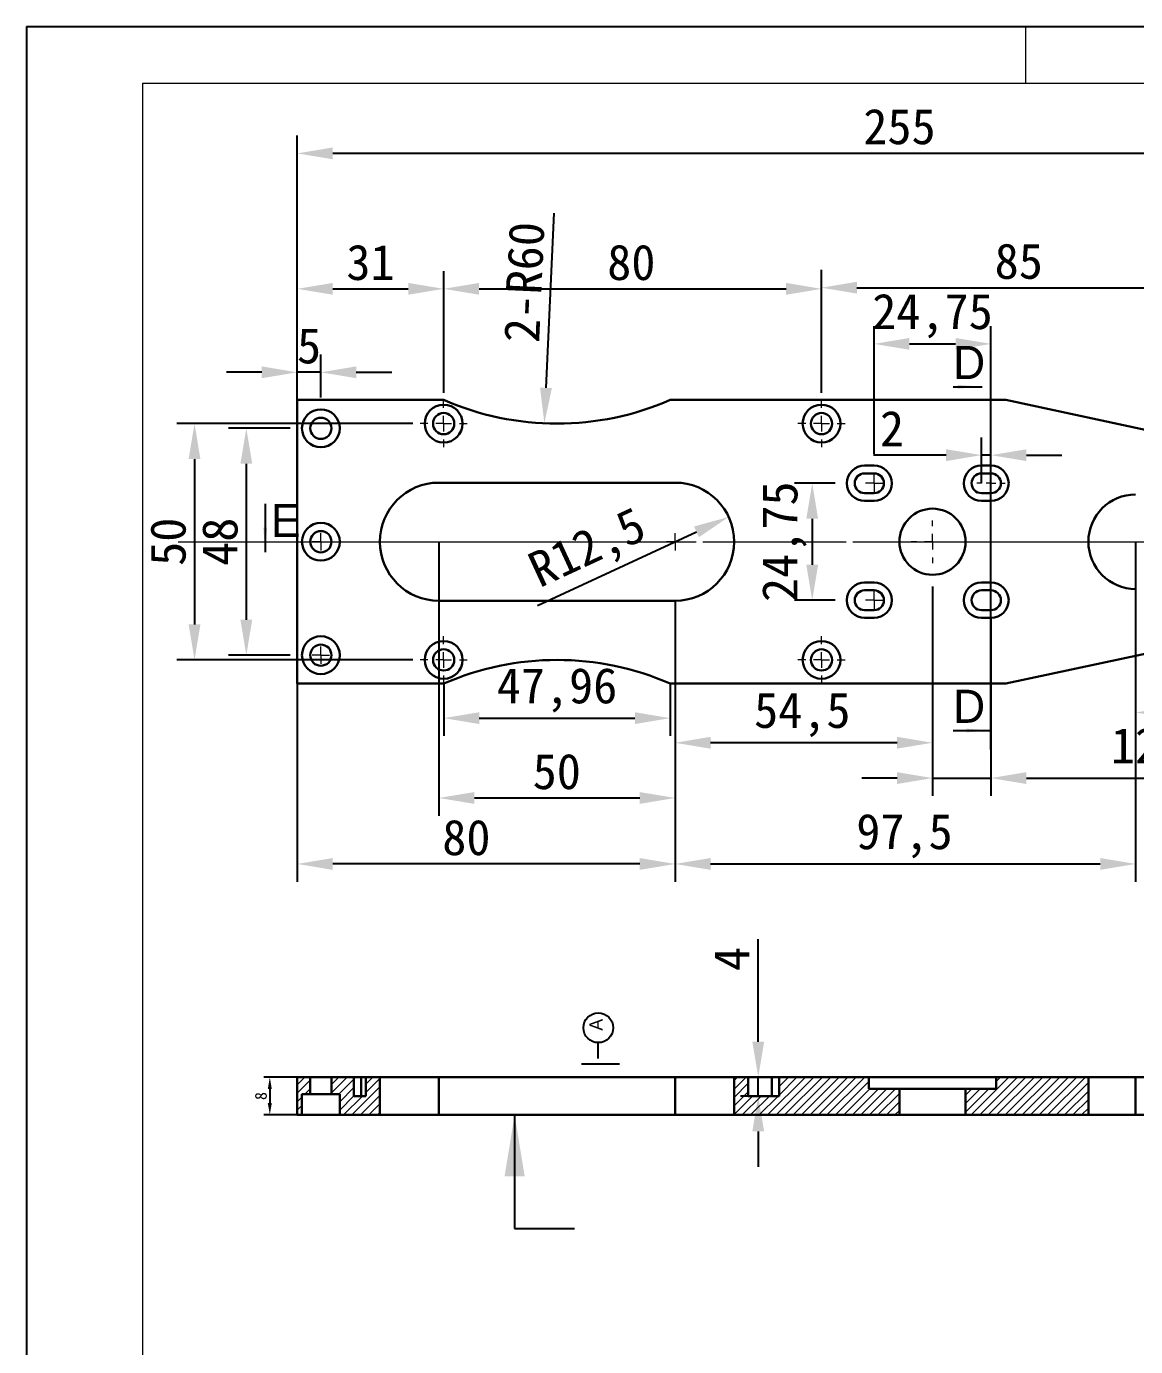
# Model space of a CAD drawing. Header units: millimetres. Extents: x 13 to 7248, y -1201 to 1478.
# Drawn here: x 5234.4 to 5469.2, y -887.8 to -608.5 of the extents above; entities that cross this region are included whole.
import ezdxf

# ---------------------------------------------------------------- set-up
doc = ezdxf.new("R2010")
doc.units = ezdxf.units.MM
doc.header["$LTSCALE"] = 5
doc.header["$PDSIZE"] = -1
doc.linetypes.add('CENTER2', pattern=[28.575, 19.05, -3.175, 3.175, -3.175])
doc.linetypes.add('SLD-实线', pattern=[0])
doc.layers.get('0').update_dxf_attribs({"lineweight": 30})
for name, color, linetype, lineweight in [('中心线层', 1, 'CENTER2', 13), ('剖面层', 2, 'Continuous', 15), ('粗实线', 7, 'SLD-实线', 15)]:
    doc.layers.add(name, color=color, linetype=linetype, lineweight=lineweight)
for name, color, linetype in [('图框', 7, 'SLD-实线'), ('文字层', 7, 'SLD-实线'), ('标注层', 96, 'SLD-实线'), ('标注线', 4, 'SLD-实线')]:
    doc.layers.add(name, color=color, linetype=linetype)
doc.styles.add('SLDTEXTSTYLE3', font='', dxfattribs={"bigfont": 'bigfont'})
doc.styles.get("Standard").update_dxf_attribs({"font": ''})
doc.styles.get('SLDTEXTSTYLE3').set_extended_font_data('汉仪长仿宋体')
doc.styles.get('Standard').set_extended_font_data('SimSun')
doc.dimstyles.new('ISO-25', dxfattribs={"dimtxt": 2.5, "dimasz": 2.5, "dimexe": 1.25, "dimexo": 0, "dimtad": 1, "dimtoh": 1, "dimtxsty": 'Standard', "dimcen": 2.5, "dimclrt": 256, "dimadec": 0, "dimazin": 0, "dimtfac": 1, "dimtmove": 0, "dimatfit": 3, "dimfxl": 0, "dimarcsym": 0})
doc.dimstyles.new('SLDDIMSTYLE14', dxfattribs={"dimtxt": 17.5, "dimasz": 13, "dimexe": 0, "dimexo": 0.0625, "dimgap": 4.375, "dimtad": 0, "dimtih": 1, "dimtoh": 1, "dimdec": 1, "dimlfac": 2, "dimrnd": 1e-09, "dimzin": 12, "dimdsep": 46, "dimtxsty": 'SLDTEXTSTYLE3', "dimsah": 1, "dimcen": 0, "dimadec": 0, "dimazin": 3, "dimtfac": 1, "dimtofl": 0, "dimtmove": 0, "dimatfit": 3, "dimfxl": 0, "dimfrac": 2, "dimtolj": 1, "dimtzin": 12, "dimarcsym": 0})
doc.dimstyles.new('副本3-1', dxfattribs={"dimscale": 3, "dimtxt": 2.5, "dimasz": 2.5, "dimexe": 1.25, "dimexo": 0, "dimtad": 1, "dimtxsty": 'Standard', "dimcen": 2.5, "dimclrt": 256, "dimadec": 0, "dimazin": 0, "dimtfac": 1, "dimtmove": 0, "dimatfit": 3, "dimfxl": 0, "dimarcsym": 0})
pattern_1 = [(45, (5229.3534, -1200.1054), (-0.8980256, 0.8980256), [])]

# ---------------------------------------------------------------- blocks, each defined once
blk = doc.blocks.new('*D556')
at = {"layer": 'Defpoints', "color": 0}
for p in [(5290.2, -693.54), (5280.92, -741.54), (5290.2, -741.54)]:
    blk.add_point(p, dxfattribs=at)
at = {"layer": '标注层', "color": 0, "lineweight": -2}
for p, q in [((5290.2, -693.54), (5277.17, -693.54)), ((5280.92, -701.04), (5280.92, -734.04)), ((5290.2, -741.54), (5277.17, -741.54))]:
    blk.add_line(p, q, dxfattribs=at)
at = {"layer": '标注层', "color": 0}
for points in [[(5279.67, -701.04), (5282.17, -701.04), (5280.92, -693.54)], [(5279.67, -734.04), (5282.17, -734.04), (5280.92, -741.54)]]:
    blk.add_solid(points, dxfattribs=at)
at = {"layer": '标注层', "insert": (5271.54, -717.54), "char_height": 7.5, "attachment_point": 2, "rotation": 90}
blk.add_mtext('48', dxfattribs=at)
blk = doc.blocks.new('*D557')
at = {"layer": 'Defpoints', "color": 0}
for p in [(5316.2, -692.54), (5269.95, -742.54), (5316.2, -742.54)]:
    blk.add_point(p, dxfattribs=at)
at = {"layer": '标注层', "color": 0, "lineweight": -2}
for p, q in [((5316.2, -692.54), (5266.2, -692.54)), ((5269.95, -700.04), (5269.95, -735.04)), ((5316.2, -742.54), (5266.2, -742.54))]:
    blk.add_line(p, q, dxfattribs=at)
at = {"layer": '标注层', "color": 0}
for points in [[(5268.7, -700.04), (5271.2, -700.04), (5269.95, -692.54)], [(5268.7, -735.04), (5271.2, -735.04), (5269.95, -742.54)]]:
    blk.add_solid(points, dxfattribs=at)
at = {"layer": '标注层', "insert": (5260.57, -717.54), "char_height": 7.5, "attachment_point": 2, "rotation": 90}
blk.add_mtext('50', dxfattribs=at)
blk = doc.blocks.new('*D558')
at = {"layer": 'Defpoints', "color": 0}
for p in [(5405.57, -705.17), (5400.73, -729.91), (5405.57, -729.91)]:
    blk.add_point(p, dxfattribs=at)
at = {"layer": '标注层', "color": 0, "lineweight": -2}
for p, q in [((5405.57, -705.17), (5396.98, -705.17)), ((5400.73, -712.67), (5400.73, -722.41)), ((5405.57, -729.91), (5396.98, -729.91))]:
    blk.add_line(p, q, dxfattribs=at)
at = {"layer": '标注层', "color": 0}
for points in [[(5399.48, -712.67), (5401.98, -712.67), (5400.73, -705.17)], [(5399.48, -722.41), (5401.98, -722.41), (5400.73, -729.91)]]:
    blk.add_solid(points, dxfattribs=at)
at = {"layer": '标注层', "insert": (5390.1, -717.54), "char_height": 7.5, "attachment_point": 2, "rotation": 90}
blk.add_mtext('24,75', dxfattribs=at)
blk = doc.blocks.new('*D560')
at = {"layer": 'Defpoints', "color": 0}
for p in [(5322.7, -664.03), (5322.7, -686.04), (5291.7, -687.54)]:
    blk.add_point(p, dxfattribs=at)
at = {"layer": '标注层', "color": 0, "lineweight": -2}
for p, q in [((5291.7, -687.54), (5291.7, -660.28)), ((5322.7, -686.04), (5322.7, -660.28)), ((5299.2, -664.03), (5315.2, -664.03))]:
    blk.add_line(p, q, dxfattribs=at)
at = {"layer": '标注层', "color": 0}
for points in [[(5299.2, -662.78), (5299.2, -665.28), (5291.7, -664.03)], [(5315.2, -662.78), (5315.2, -665.28), (5322.7, -664.03)]]:
    blk.add_solid(points, dxfattribs=at)
at = {"layer": '标注层', "insert": (5307.2, -654.66), "char_height": 7.5, "attachment_point": 2}
blk.add_mtext('31', dxfattribs=at)
blk = doc.blocks.new('*D561')
at = {"layer": 'Defpoints', "color": 0}
for p in [(5291.7, -681.69), (5296.7, -687.04), (5291.7, -687.54)]:
    blk.add_point(p, dxfattribs=at)
at = {"layer": '标注层', "color": 0, "lineweight": -2}
for p, q in [((5291.7, -687.54), (5291.7, -677.94)), ((5296.7, -687.04), (5296.7, -677.94)), ((5284.2, -681.69), (5276.7, -681.69)), ((5296.7, -681.69), (5291.7, -681.69)), ((5304.2, -681.69), (5311.7, -681.69))]:
    blk.add_line(p, q, dxfattribs=at)
at = {"layer": '标注层', "color": 0}
for points in [[(5284.2, -680.44), (5284.2, -682.94), (5291.7, -681.69)], [(5304.2, -680.44), (5304.2, -682.94), (5296.7, -681.69)]]:
    blk.add_solid(points, dxfattribs=at)
at = {"layer": '标注层', "insert": (5294.2, -672.31), "char_height": 7.5, "attachment_point": 2}
blk.add_mtext('5', dxfattribs=at)
blk = doc.blocks.new('*D562')
at = {"layer": 'Defpoints', "color": 0}
for p in [(5402.7, -664.03), (5322.7, -686.04), (5402.7, -686.04)]:
    blk.add_point(p, dxfattribs=at)
at = {"layer": '标注层', "color": 0, "lineweight": -2}
for p, q in [((5322.7, -686.04), (5322.7, -660.28)), ((5402.7, -686.04), (5402.7, -660.28)), ((5330.2, -664.03), (5395.2, -664.03))]:
    blk.add_line(p, q, dxfattribs=at)
at = {"layer": '标注层', "color": 0}
for points in [[(5330.2, -662.78), (5330.2, -665.28), (5322.7, -664.03)], [(5395.2, -662.78), (5395.2, -665.28), (5402.7, -664.03)]]:
    blk.add_solid(points, dxfattribs=at)
at = {"layer": '标注层', "insert": (5362.43, -654.66), "char_height": 7.5, "attachment_point": 2}
blk.add_mtext('80', dxfattribs=at)
blk = doc.blocks.new('*D563')
at = {"layer": 'Defpoints', "color": 0}
for p in [(5487.7, -663.79), (5402.7, -686.04), (5487.7, -693.54)]:
    blk.add_point(p, dxfattribs=at)
at = {"layer": '标注层', "color": 0, "lineweight": -2}
for p, q in [((5402.7, -686.04), (5402.7, -660.04)), ((5487.7, -693.54), (5487.7, -660.04)), ((5410.2, -663.79), (5480.2, -663.79))]:
    blk.add_line(p, q, dxfattribs=at)
at = {"layer": '标注层', "color": 0}
for points in [[(5410.2, -662.54), (5410.2, -665.04), (5402.7, -663.79)], [(5480.2, -662.54), (5480.2, -665.04), (5487.7, -663.79)]]:
    blk.add_solid(points, dxfattribs=at)
at = {"layer": '标注层', "insert": (5444.46, -654.41), "char_height": 7.5, "attachment_point": 2}
blk.add_mtext('85', dxfattribs=at)
blk = doc.blocks.new('*D564')
at = {"layer": 'Defpoints', "color": 0}
for p in [(5383.04, -712.29), (5371.7, -717.54)]:
    blk.add_point(p, dxfattribs=at)
at = {"layer": '标注层', "color": 0, "lineweight": -2}
blk.add_line((5342.6, -731), (5376.24, -715.44), dxfattribs=at)
at = {"layer": '标注层', "color": 0}
blk.add_solid([(5375.71, -714.31), (5376.76, -716.57), (5383.04, -712.29)], dxfattribs=at)
at = {"layer": '标注层', "insert": (5339.84, -720.56), "char_height": 7.5, "attachment_point": 1, "rotation": 24.8275}
blk.add_mtext('R12,5', dxfattribs=at)
blk = doc.blocks.new('*D565')
at = {"layer": 'Defpoints', "color": 0}
for p in [(5371.7, -732.54), (5291.7, -747.54), (5291.7, -785.71)]:
    blk.add_point(p, dxfattribs=at)
at = {"layer": '标注层', "color": 0, "lineweight": -2}
for p, q in [((5371.7, -732.54), (5371.7, -789.46)), ((5291.7, -747.54), (5291.7, -789.46)), ((5364.2, -785.71), (5299.2, -785.71))]:
    blk.add_line(p, q, dxfattribs=at)
at = {"layer": '标注层', "color": 0}
for points in [[(5299.2, -784.46), (5299.2, -786.96), (5291.7, -785.71)], [(5364.2, -784.46), (5364.2, -786.96), (5371.7, -785.71)]]:
    blk.add_solid(points, dxfattribs=at)
at = {"layer": '标注层', "insert": (5327.51, -776.34), "char_height": 7.5, "attachment_point": 2}
blk.add_mtext('80', dxfattribs=at)
blk = doc.blocks.new('*D566')
at = {"layer": 'Defpoints', "color": 0}
for p in [(5346.7, -632.54), (5344.02, -692.48)]:
    blk.add_point(p, dxfattribs=at)
at = {"layer": '标注层', "color": 0, "lineweight": -2}
blk.add_line((5346.01, -648.05), (5344.36, -684.99), dxfattribs=at)
at = {"layer": '标注层', "color": 0}
blk.add_solid([(5343.11, -684.93), (5345.61, -685.04), (5344.02, -692.48)], dxfattribs=at)
at = {"layer": '标注层', "insert": (5335.41, -675.2), "char_height": 7.5, "attachment_point": 1, "rotation": 87.4447}
blk.add_mtext('2-R60', dxfattribs=at)
blk = doc.blocks.new('*D567')
at = {"layer": 'Defpoints', "color": 0}
for p in [(5321.7, -717.54), (5371.7, -732.54), (5371.7, -771.75)]:
    blk.add_point(p, dxfattribs=at)
at = {"layer": '标注层', "color": 0, "lineweight": -2}
for p, q in [((5321.7, -717.54), (5321.7, -775.5)), ((5371.7, -732.54), (5371.7, -775.5)), ((5329.2, -771.75), (5364.2, -771.75))]:
    blk.add_line(p, q, dxfattribs=at)
at = {"layer": '标注层', "color": 0}
for points in [[(5329.2, -770.5), (5329.2, -773), (5321.7, -771.75)], [(5364.2, -770.5), (5364.2, -773), (5371.7, -771.75)]]:
    blk.add_solid(points, dxfattribs=at)
at = {"layer": '标注层', "insert": (5346.65, -762.38), "char_height": 7.5, "attachment_point": 2}
blk.add_mtext('50', dxfattribs=at)
blk = doc.blocks.new('*D569')
at = {"layer": 'Defpoints', "color": 0}
for p in [(5469.2, -717.54), (5506.7, -730.04), (5506.7, -753.67)]:
    blk.add_point(p, dxfattribs=at)
at = {"layer": '标注层', "color": 0, "lineweight": -2}
for p, q in [((5469.2, -717.54), (5469.2, -757.42)), ((5506.7, -730.04), (5506.7, -757.42)), ((5476.7, -753.67), (5499.2, -753.67))]:
    blk.add_line(p, q, dxfattribs=at)
at = {"layer": '标注层', "color": 0}
for points in [[(5476.7, -752.42), (5476.7, -754.92), (5469.2, -753.67)], [(5499.2, -752.42), (5499.2, -754.92), (5506.7, -753.67)]]:
    blk.add_solid(points, dxfattribs=at)
at = {"layer": '标注层', "insert": (5487.95, -743.04), "char_height": 7.5, "attachment_point": 2}
blk.add_mtext('37,5', dxfattribs=at)
blk = doc.blocks.new('*D570')
at = {"layer": 'Defpoints', "color": 0}
for p in [(5371.7, -730.04), (5469.2, -730.04), (5469.2, -785.71)]:
    blk.add_point(p, dxfattribs=at)
at = {"layer": '标注层', "color": 0, "lineweight": -2}
for p, q in [((5371.7, -730.04), (5371.7, -789.46)), ((5469.2, -730.04), (5469.2, -789.46)), ((5379.2, -785.71), (5461.7, -785.71))]:
    blk.add_line(p, q, dxfattribs=at)
at = {"layer": '标注层', "color": 0}
for points in [[(5379.2, -784.46), (5379.2, -786.96), (5371.7, -785.71)], [(5461.7, -784.46), (5461.7, -786.96), (5469.2, -785.71)]]:
    blk.add_solid(points, dxfattribs=at)
at = {"layer": '标注层', "insert": (5420.26, -775.08), "char_height": 7.5, "attachment_point": 2}
blk.add_mtext('97,5', dxfattribs=at)
blk = doc.blocks.new('*D571')
at = {"layer": 'Defpoints', "color": 0}
for p in [(5426.2, -727.04), (5371.7, -732.54), (5371.7, -760.07)]:
    blk.add_point(p, dxfattribs=at)
at = {"layer": '标注层', "color": 0, "lineweight": -2}
for p, q in [((5426.2, -727.04), (5426.2, -763.82)), ((5371.7, -732.54), (5371.7, -763.82)), ((5418.7, -760.07), (5379.2, -760.07))]:
    blk.add_line(p, q, dxfattribs=at)
at = {"layer": '标注层', "color": 0}
for points in [[(5379.2, -758.82), (5379.2, -761.32), (5371.7, -760.07)], [(5418.7, -758.82), (5418.7, -761.32), (5426.2, -760.07)]]:
    blk.add_solid(points, dxfattribs=at)
at = {"layer": '标注层', "insert": (5398.63, -749.43), "char_height": 7.5, "attachment_point": 2}
blk.add_mtext('54,5', dxfattribs=at)
blk = doc.blocks.new('*D572')
at = {"layer": 'Defpoints', "color": 0}
for p in [(5438.57, -675.68), (5413.82, -698.92), (5438.57, -698.92)]:
    blk.add_point(p, dxfattribs=at)
at = {"layer": '标注层', "color": 0, "lineweight": -2}
for p, q in [((5413.82, -698.92), (5413.82, -671.93)), ((5438.57, -698.92), (5438.57, -671.93)), ((5421.32, -675.68), (5431.07, -675.68))]:
    blk.add_line(p, q, dxfattribs=at)
at = {"layer": '标注层', "color": 0}
for points in [[(5421.32, -674.43), (5421.32, -676.93), (5413.82, -675.68)], [(5431.07, -674.43), (5431.07, -676.93), (5438.57, -675.68)]]:
    blk.add_solid(points, dxfattribs=at)
at = {"layer": '标注层', "insert": (5426.2, -665.05), "char_height": 7.5, "attachment_point": 2}
blk.add_mtext('24,75', dxfattribs=at)
blk = doc.blocks.new('*D576')
at = {"layer": 'Defpoints', "color": 0}
for p in [(5322.72, -747.54), (5370.68, -747.54), (5370.68, -754.86)]:
    blk.add_point(p, dxfattribs=at)
at = {"layer": '标注层', "color": 0, "lineweight": -2}
for p, q in [((5322.72, -747.54), (5322.72, -758.61)), ((5370.68, -747.54), (5370.68, -758.61)), ((5330.22, -754.86), (5363.18, -754.86))]:
    blk.add_line(p, q, dxfattribs=at)
at = {"layer": '标注层', "color": 0}
for points in [[(5330.22, -753.61), (5330.22, -756.11), (5322.72, -754.86)], [(5363.18, -753.61), (5363.18, -756.11), (5370.68, -754.86)]]:
    blk.add_solid(points, dxfattribs=at)
at = {"layer": '标注层', "insert": (5346.7, -744.23), "char_height": 7.5, "attachment_point": 2}
blk.add_mtext('47,96', dxfattribs=at)
blk = doc.blocks.new('*D577')
at = {"layer": 'Defpoints', "color": 0}
for p in [(5426.2, -727.04), (5438.57, -733.66), (5438.57, -767.54)]:
    blk.add_point(p, dxfattribs=at)
at = {"layer": '标注层', "color": 0, "lineweight": -2}
for p, q in [((5426.2, -727.04), (5426.2, -771.29)), ((5438.57, -733.66), (5438.57, -771.29)), ((5418.7, -767.54), (5411.2, -767.54)), ((5426.2, -767.54), (5438.57, -767.54)), ((5446.07, -767.54), (5491.08, -767.54))]:
    blk.add_line(p, q, dxfattribs=at)
at = {"layer": '标注层', "color": 0}
for points in [[(5418.7, -766.29), (5418.7, -768.79), (5426.2, -767.54)], [(5446.07, -766.29), (5446.07, -768.79), (5438.57, -767.54)]]:
    blk.add_solid(points, dxfattribs=at)
at = {"layer": '标注层', "insert": (5476.72, -756.91), "char_height": 7.5, "attachment_point": 2}
blk.add_mtext('12,37', dxfattribs=at)
blk = doc.blocks.new('SW_CENTERMARKSYMBOL_2')
at = {"color": 0, "linetype": 'SLD-实线', "lineweight": 0}
for p, q in [((0, 8.33), (0, 11.25)), ((-8.33, 0), (-11.25, 0)), ((0, 0), (-4.17, 0)), ((0, 0), (0, 4.17)), ((0, 0), (0, -4.17)), ((0, 0), (4.17, 0)), ((8.33, 0), (11.25, 0)), ((0, -8.33), (0, -11.25))]:
    blk.add_line(p, q, dxfattribs=at)
blk = doc.blocks.new('SW_CENTERMARKSYMBOL_6')
at = {"color": 0, "linetype": 'SLD-实线', "lineweight": 0}
for p, q in [((0, 8.33), (0, 12.5)), ((-8.33, 0), (-12.5, 0)), ((0, 0), (-4.17, 0)), ((0, 0), (0, 4.17)), ((0, 0), (0, -4.17)), ((0, 0), (4.17, 0)), ((8.33, 0), (12.5, 0)), ((0, -8.33), (0, -12.5))]:
    blk.add_line(p, q, dxfattribs=at)
blk = doc.blocks.new('SW_CENTERMARKSYMBOL_7')
at = {"color": 0, "linetype": 'SLD-实线', "lineweight": 0}
for p, q in [((0, 8.33), (0, 12.5)), ((-8.33, 0), (-12.5, 0)), ((0, 0), (-4.17, 0)), ((0, 0), (0, 4.17)), ((0, 0), (0, -4.17)), ((0, 0), (4.17, 0)), ((8.33, 0), (12.5, 0)), ((0, -8.33), (0, -12.5))]:
    blk.add_line(p, q, dxfattribs=at)
blk = doc.blocks.new('SW_CENTERMARKSYMBOL_8')
at = {"color": 0, "linetype": 'SLD-实线', "lineweight": 0}
for p, q in [((0, 8.33), (0, 12.5)), ((-8.33, 0), (-12.5, 0)), ((0, 0), (-4.17, 0)), ((0, 0), (0, 4.17)), ((0, 0), (0, -4.17)), ((0, 0), (4.17, 0)), ((8.33, 0), (12.5, 0)), ((0, -8.33), (0, -12.5))]:
    blk.add_line(p, q, dxfattribs=at)
blk = doc.blocks.new('SW_CENTERMARKSYMBOL_9')
at = {"color": 0, "linetype": 'SLD-实线', "lineweight": 0}
for p, q in [((0, 8.33), (0, 12.5)), ((-8.33, 0), (-12.5, 0)), ((0, 0), (-4.17, 0)), ((0, 0), (0, 4.17)), ((0, 0), (0, -4.17)), ((0, 0), (4.17, 0)), ((8.33, 0), (12.5, 0)), ((0, -8.33), (0, -12.5))]:
    blk.add_line(p, q, dxfattribs=at)
blk = doc.blocks.new('SW_CENTERMARKSYMBOL_11')
at = {"color": 0, "linetype": 'SLD-实线', "lineweight": 0}
for p, q in [((-2.5, 0), (-4.6, 0)), ((0, 0), (-2.5, 0)), ((0, 2.5), (0, 4.6)), ((0, 0), (0, 2.5)), ((0, 0), (0, -2.5)), ((0, 0), (2.5, 0)), ((2.5, 0), (4.6, 0)), ((0, -2.5), (0, -4.6))]:
    blk.add_line(p, q, dxfattribs=at)
blk = doc.blocks.new('SW_CENTERMARKSYMBOL_12')
at = {"color": 0, "linetype": 'SLD-实线', "lineweight": 0}
for p, q in [((-2.5, 0), (-4.6, 0)), ((0, 0), (-2.5, 0)), ((0, 2.5), (0, 4.6)), ((0, 0), (0, 2.5)), ((0, 0), (0, -2.5)), ((0, 0), (2.5, 0)), ((2.5, 0), (4.6, 0)), ((0, -2.5), (0, -4.6))]:
    blk.add_line(p, q, dxfattribs=at)
blk = doc.blocks.new('SW_CENTERMARKSYMBOL_13')
at = {"color": 0, "linetype": 'SLD-实线', "lineweight": 0}
for p, q in [((-2.5, 0), (-4.6, 0)), ((0, 0), (-2.5, 0)), ((0, 2.5), (0, 4.6)), ((0, 0), (0, 2.5)), ((0, 0), (0, -2.5)), ((0, 0), (2.5, 0)), ((2.5, 0), (4.6, 0)), ((0, -2.5), (0, -4.6))]:
    blk.add_line(p, q, dxfattribs=at)
blk = doc.blocks.new('SW_CENTERMARKSYMBOL_14')
at = {"color": 0, "linetype": 'SLD-实线', "lineweight": 0}
for p, q in [((-2.5, 0), (-4.6, 0)), ((0, 0), (-2.5, 0)), ((0, 2.5), (0, 4.6)), ((0, 0), (0, 2.5)), ((0, 0), (0, -2.5)), ((0, 0), (2.5, 0)), ((2.5, 0), (4.6, 0)), ((0, -2.5), (0, -4.6))]:
    blk.add_line(p, q, dxfattribs=at)
blk = doc.blocks.new('SW_CENTERMARKSYMBOL_15')
at = {"color": 0, "linetype": 'SLD-实线', "lineweight": 0}
for p, q in [((-2.5, 0), (-4.6, 0)), ((0, 0), (-2.5, 0)), ((0, 2.5), (0, 4.6)), ((0, 0), (0, 2.5)), ((0, 0), (0, -2.5)), ((0, 0), (2.5, 0)), ((2.5, 0), (4.6, 0)), ((0, -2.5), (0, -4.6))]:
    blk.add_line(p, q, dxfattribs=at)
blk = doc.blocks.new('SW_CENTERMARKSYMBOL_17')
at = {"color": 0, "linetype": 'SLD-实线', "lineweight": 0}
for p, q in [((0, 5), (0, 7.5)), ((-5, 0), (-7.5, 0)), ((0, 0), (-2.5, 0)), ((0, 0), (0, 2.5)), ((0, 0), (0, -2.5)), ((0, 0), (2.5, 0)), ((5, 0), (7.5, 0)), ((0, -5), (0, -7.5))]:
    blk.add_line(p, q, dxfattribs=at)
blk = doc.blocks.new('*D550')
at = {"layer": 'Defpoints', "color": 0}
for p in [(5291.7, -830.81), (5389.3, -830.81), (5393.7, -834.81)]:
    blk.add_point(p, dxfattribs=at)
at = {"layer": '标注层', "color": 0, "lineweight": -2}
for p, q in [((5389.3, -823.31), (5389.3, -801.63)), ((5291.7, -830.81), (5393.05, -830.81)), ((5389.3, -834.81), (5389.3, -830.81)), ((5393.7, -834.81), (5385.55, -834.81)), ((5389.3, -842.31), (5389.3, -849.81))]:
    blk.add_line(p, q, dxfattribs=at)
at = {"layer": '标注层', "color": 0}
for points in [[(5388.05, -823.31), (5390.55, -823.31), (5389.3, -830.81)], [(5388.05, -842.31), (5390.55, -842.31), (5389.3, -834.81)]]:
    blk.add_solid(points, dxfattribs=at)
at = {"layer": '标注层', "insert": (5379.92, -805.81), "char_height": 7.5, "attachment_point": 2, "rotation": 90}
blk.add_mtext('4', dxfattribs=at)
blk = doc.blocks.new('SW_DATUMTAG_0')
at = {"layer": '文字层', "color": 0}
for p, q in [((-17.7, -6.86), (-17.7, 13.21)), ((-14.66, 4.33), (-6.34, 4.33))]:
    blk.add_line(p, q, dxfattribs=at)
blk.add_circle((1.53, 4.33), 7.87, dxfattribs=at)
at = {"layer": '文字层', "color": 0, "insert": (0, 9.02), "char_height": 7, "attachment_point": 1, "style": 'SLDTEXTSTYLE3'}
blk.add_mtext('A', dxfattribs=at)
blk = doc.blocks.new('*D705')
at = {"layer": 'Defpoints', "color": 0}
for p in [(5291.7, -830.81), (5285.89, -838.81), (5291.7, -838.81)]:
    blk.add_point(p, dxfattribs=at)
at = {"layer": '标注层', "color": 0, "lineweight": -2}
for p, q in [((5291.7, -830.81), (5284.64, -830.81)), ((5285.89, -833.31), (5285.89, -836.31)), ((5291.7, -838.81), (5284.64, -838.81))]:
    blk.add_line(p, q, dxfattribs=at)
at = {"layer": '标注层', "color": 0}
for points in [[(5285.47, -833.31), (5286.31, -833.31), (5285.89, -830.81)], [(5285.47, -836.31), (5286.31, -836.31), (5285.89, -838.81)]]:
    blk.add_solid(points, dxfattribs=at)
at = {"layer": '标注层', "insert": (5284.01, -834.81), "char_height": 2.5, "attachment_point": 5, "rotation": 90}
blk.add_mtext('8', dxfattribs=at)
blk = doc.blocks.new('*D706')
at = {"layer": 'Defpoints', "color": 0}
for p in [(5291.7, -635.37), (5291.7, -703.64), (5546.7, -716.71)]:
    blk.add_point(p, dxfattribs=at)
at = {"layer": '标注层', "color": 0, "lineweight": -2}
for p, q in [((5291.7, -703.64), (5291.7, -631.62)), ((5546.7, -716.71), (5546.7, -631.62)), ((5539.2, -635.37), (5299.2, -635.37))]:
    blk.add_line(p, q, dxfattribs=at)
at = {"layer": '标注层', "color": 0}
for points in [[(5299.2, -634.12), (5299.2, -636.62), (5291.7, -635.37)], [(5539.2, -634.12), (5539.2, -636.62), (5546.7, -635.37)]]:
    blk.add_solid(points, dxfattribs=at)
at = {"layer": '标注层', "insert": (5419.2, -629.74), "char_height": 7.5, "attachment_point": 5}
blk.add_mtext('255', dxfattribs=at)
blk = doc.blocks.new('*D709')
at = {"layer": 'Defpoints', "color": 0}
for p in [(5438.57, -699.22), (5436.57, -705.17), (5438.57, -705.17)]:
    blk.add_point(p, dxfattribs=at)
at = {"layer": '标注层', "color": 0, "lineweight": -2}
for p, q in [((5436.57, -705.17), (5436.57, -695.47)), ((5438.57, -705.17), (5438.57, -695.47)), ((5429.07, -699.22), (5413.67, -699.22)), ((5438.57, -699.22), (5436.57, -699.22)), ((5446.07, -699.22), (5453.57, -699.22))]:
    blk.add_line(p, q, dxfattribs=at)
at = {"layer": '标注层', "color": 0}
for points in [[(5429.07, -697.97), (5429.07, -700.47), (5436.57, -699.22)], [(5446.07, -697.97), (5446.07, -700.47), (5438.57, -699.22)]]:
    blk.add_solid(points, dxfattribs=at)
at = {"layer": '标注层', "insert": (5417.62, -693.59), "char_height": 7.5, "attachment_point": 5}
blk.add_mtext('2', dxfattribs=at)

msp = doc.modelspace()

# ---------------------------------------------------------------- hatches: boundary and pattern name
at = {"layer": '剖面层'}
h = msp.add_hatch(dxfattribs=at)
h.set_pattern_fill('ANSI31', color=256, scale=0.4, style=0)
h.set_pattern_definition(pattern_1)
h.paths.add_polyline_path([(5294.4482, -830.8136), (5291.6982, -830.8136), (5291.6982, -838.8136), (5292.6982, -838.8136), (5292.6982, -834.4136), (5294.4482, -834.4136)], flags=0)
h = msp.add_hatch(dxfattribs=at)
h.set_pattern_fill('ANSI31', color=256, scale=0.4, style=0)
h.set_pattern_definition(pattern_1)
h.paths.add_polyline_path([(5298.9482, -830.8136), (5298.9482, -834.4136), (5300.6982, -834.4136), (5300.6982, -838.8136), (5309.1982, -838.8136), (5309.1982, -830.8136), (5306.1982, -830.8136), (5306.1982, -834.8136), (5303.6982, -834.8136), (5303.6982, -830.8136)], flags=0)
h = msp.add_hatch(dxfattribs=at)
h.set_pattern_fill('ANSI31', color=256, scale=0.4, style=0)
h.set_pattern_definition(pattern_1)
h.paths.add_polyline_path([(5387.1982, -834.8136), (5387.1982, -830.8136), (5384.1982, -830.8136), (5384.1982, -838.8136), (5419.1982, -838.8136), (5419.1982, -833.3136), (5412.6982, -833.3136), (5412.6982, -830.8136), (5393.6982, -830.8136), (5393.6982, -834.8136)], flags=0)
h = msp.add_hatch(dxfattribs=at)
h.set_pattern_fill('ANSI31', color=256, scale=0.4, style=0)
h.set_pattern_definition(pattern_1)
h.paths.add_polyline_path([(5433.1982, -838.8136), (5459.1982, -838.8136), (5459.1982, -830.8136), (5439.6982, -830.8136), (5439.6982, -833.3136), (5433.1982, -833.3136)], flags=0)

# ---------------------------------------------------------------- linework, layer by layer
for p, q in [((5291.6982, -687.5394), (5291.6982, -747.5394)), ((5322.719, -687.5394), (5291.6982, -687.5394)), ((5441.6982, -687.5394), (5370.6774, -687.5394)), ((5476.6982, -695.0394), (5441.6982, -687.5394)), ((5413.8238, -701.415), (5411.8238, -701.415)), ((5411.8238, -703.065), (5413.8238, -703.065)), ((5438.5726, -701.415), (5436.5726, -701.415)), ((5436.5726, -703.065), (5438.5726, -703.065)), ((5371.6982, -705.0394), (5321.6982, -705.0394)), ((5413.8238, -707.265), (5411.8238, -707.265)), ((5411.8238, -708.915), (5413.8238, -708.915)), ((5438.5726, -707.265), (5436.5726, -707.265)), ((5436.5726, -708.915), (5438.5726, -708.915)), ((5413.8238, -726.1638), (5411.8238, -726.1638)), ((5438.5726, -726.1638), (5436.5726, -726.1638)), ((5411.8238, -727.8138), (5413.8238, -727.8138)), ((5436.5726, -727.8138), (5438.5726, -727.8138)), ((5321.6982, -730.0394), (5371.6982, -730.0394)), ((5413.8238, -732.0138), (5411.8238, -732.0138)), ((5411.8238, -733.6638), (5413.8238, -733.6638)), ((5438.5726, -732.0138), (5436.5726, -732.0138)), ((5436.5726, -733.6638), (5438.5726, -733.6638)), ((5441.6982, -747.5394), (5476.6982, -740.0394)), ((5291.6982, -747.5394), (5322.719, -747.5394)), ((5370.6774, -747.5394), (5441.6982, -747.5394)), ((5291.6982, -830.8136), (5291.6982, -838.8136)), ((5294.4482, -830.8136), (5291.6982, -830.8136)), ((5294.4482, -834.4136), (5294.4482, -830.8136)), ((5294.4482, -830.8136), (5298.9482, -830.8136)), ((5298.9482, -830.8136), (5298.9482, -834.4136)), ((5303.6982, -830.8136), (5298.9482, -830.8136)), ((5303.6982, -834.8136), (5303.6982, -830.8136)), ((5303.6982, -830.8136), (5305.1982, -830.8136)), ((5305.1982, -830.8136), (5305.1982, -834.8136)), ((5306.1982, -830.8136), (5305.1982, -830.8136)), ((5306.1982, -834.8136), (5306.1982, -830.8136)), ((5309.1982, -830.8136), (5306.1982, -830.8136)), ((5309.1982, -830.8136), (5309.1982, -838.8136)), ((5309.1982, -830.8136), (5321.6982, -830.8136)), ((5321.6982, -838.8136), (5321.6982, -830.8136)), ((5321.6982, -830.8136), (5371.6982, -830.8136)), ((5371.6982, -838.8136), (5371.6982, -830.8136)), ((5371.6982, -830.8136), (5384.1982, -830.8136)), ((5384.1982, -838.8136), (5384.1982, -830.8136)), ((5387.1982, -830.8136), (5384.1982, -830.8136)), ((5387.1982, -830.8136), (5387.1982, -834.8136)), ((5392.1982, -830.8136), (5387.1982, -830.8136)), ((5392.1982, -834.8136), (5392.1982, -830.8136)), ((5392.1982, -830.8136), (5393.6982, -830.8136)), ((5393.6982, -830.8136), (5393.6982, -834.8136)), ((5412.6982, -830.8136), (5393.6982, -830.8136)), ((5412.6982, -833.3136), (5412.6982, -830.8136)), ((5439.6982, -830.8136), (5412.6982, -830.8136)), ((5439.6982, -830.8136), (5439.6982, -833.3136)), ((5459.1982, -830.8136), (5439.6982, -830.8136)), ((5459.1982, -838.8136), (5459.1982, -830.8136)), ((5459.1982, -830.8136), (5469.1982, -830.8136)), ((5469.1982, -830.8136), (5469.1982, -838.8136)), ((5469.1982, -830.8136), (5506.6982, -830.8136)), ((5292.6982, -834.4136), (5294.4482, -834.4136)), ((5292.6982, -838.8136), (5292.6982, -834.4136)), ((5294.4482, -834.4136), (5298.9482, -834.4136)), ((5298.9482, -834.4136), (5300.6982, -834.4136)), ((5300.6982, -834.4136), (5300.6982, -838.8136)), ((5303.6982, -834.8136), (5306.1982, -834.8136)), ((5387.1982, -834.8136), (5393.6982, -834.8136)), ((5412.6982, -833.3136), (5419.1982, -833.3136)), ((5419.1982, -838.8136), (5419.1982, -833.3136)), ((5419.1982, -833.3136), (5433.1982, -833.3136)), ((5433.1982, -833.3136), (5433.1982, -838.8136)), ((5433.1982, -833.3136), (5439.6982, -833.3136)), ((5292.6982, -838.8136), (5291.6982, -838.8136)), ((5292.6982, -838.8136), (5300.6982, -838.8136)), ((5309.1982, -838.8136), (5300.6982, -838.8136)), ((5309.1982, -838.8136), (5321.6982, -838.8136)), ((5321.6982, -838.8136), (5371.6982, -838.8136)), ((5371.6982, -838.8136), (5384.1982, -838.8136)), ((5419.1982, -838.8136), (5384.1982, -838.8136)), ((5419.1982, -838.8136), (5433.1982, -838.8136)), ((5459.1982, -838.8136), (5433.1982, -838.8136)), ((5459.1982, -838.8136), (5469.1982, -838.8136)), ((5469.1982, -838.8136), (5506.6982, -838.8136))]:
    msp.add_line(p, q)
for centre, radius in [((5296.6982, -693.5394), 4), ((5322.6982, -692.5394), 4), ((5402.6982, -692.5394), 4), ((5296.6982, -693.5394), 2.25), ((5322.6982, -692.5394), 2.25), ((5402.6982, -692.5394), 2.25), ((5426.1982, -717.5394), 7), ((5296.6982, -717.5394), 4), ((5296.6982, -717.5394), 2.25), ((5296.6982, -741.5394), 4), ((5296.6982, -741.5394), 2.25), ((5322.6982, -742.5394), 4), ((5402.6982, -742.5394), 4), ((5322.6982, -742.5394), 2.25), ((5402.6982, -742.5394), 2.25)]:
    msp.add_circle(centre, radius)
for centre, radius, start, end in [((5346.6982, -632.5394), 60, 246.443536, 293.556464), ((5411.8238, -705.165), 3.75, 90, 270), ((5411.8238, -705.165), 2.1, 90, 270), ((5413.8238, -705.165), 3.75, 270, 90), ((5413.8238, -705.165), 2.1, 270, 90), ((5436.5726, -705.165), 3.75, 90, 270), ((5436.5726, -705.165), 2.1, 90, 270), ((5438.5726, -705.165), 3.75, 270, 90), ((5438.5726, -705.165), 2.1, 270, 90), ((5321.6982, -717.5394), 12.5, 90, 270), ((5371.6982, -717.5394), 12.5, 270, 90), ((5469.1982, -717.5394), 10, 90, 270), ((5411.8238, -729.9138), 3.75, 90, 270), ((5413.8238, -729.9138), 3.75, 270, 90), ((5436.5726, -729.9138), 3.75, 90, 270), ((5438.5726, -729.9138), 3.75, 270, 90), ((5411.8238, -729.9138), 2.1, 90, 270), ((5413.8238, -729.9138), 2.1, 270, 90), ((5436.5726, -729.9138), 2.1, 90, 270), ((5438.5726, -729.9138), 2.1, 270, 90), ((5346.6982, -802.5394), 60, 66.443536, 113.556464)]:
    msp.add_arc(centre, radius, start, end)
at = {"layer": '中心线层'}
msp.add_line((5266.4584, -717.5394), (5584.1007, -717.5394), dxfattribs=at)
msp.add_open_spline([(5280.9199, -717.5394), (5422.4361, -717.5394), (5579.2492, -717.5394)], degree=2, dxfattribs=at)
at = {"layer": '图框'}
for q in [(5644.9534, -608.5054), (5234.3534, -1197.1054)]:
    msp.add_line((5234.3534, -608.5054), q, dxfattribs=at)
at = {"layer": '标注线'}
for p, q in [((5438.5726, -761.4805), (5438.5726, -680.7431)), ((5430.5726, -684.7431), (5436.6993, -684.7431)), ((5284.9199, -709.5394), (5284.9199, -719.7709)), ((5430.5726, -757.4805), (5438.5726, -757.4805))]:
    msp.add_line(p, q, dxfattribs=at)
for points in [[(5436.6993, -684.7431), (5431.4993, -684.3431), (5431.4993, -685.1431)], [(5284.9199, -719.7709), (5285.3199, -714.5709), (5284.5199, -714.5709)], [(5438.5726, -757.4805), (5433.3726, -757.0805), (5433.3726, -757.8805)]]:
    msp.add_solid(points, dxfattribs=at)
at = {"layer": '粗实线'}
for p, q in [((5445.9534, -620.5054), (5445.9534, -608.5054)), ((5258.9534, -620.5054), (5632.9534, -620.5054)), ((5258.9534, -620.5054), (5258.9534, -1184.5054))]:
    msp.add_line(p, q, dxfattribs=at)

# ---------------------------------------------------------------- block references
at = {"layer": '中心线层', "xscale": 0.3999999999996362, "yscale": 0.3999999999998636, "zscale": 0.4}
for name, p in [('SW_CENTERMARKSYMBOL_9', (5322.6982, -692.5394)), ('SW_CENTERMARKSYMBOL_6', (5402.6982, -692.5394)), ('SW_CENTERMARKSYMBOL_14', (5413.8238, -705.165)), ('SW_CENTERMARKSYMBOL_17', (5438.5726, -705.165)), ('SW_CENTERMARKSYMBOL_2', (5426.1982, -717.5394)), ('SW_CENTERMARKSYMBOL_12', (5296.6982, -717.5394)), ('SW_CENTERMARKSYMBOL_13', (5371.6982, -717.5394)), ('SW_CENTERMARKSYMBOL_15', (5413.8238, -729.9138)), ('SW_CENTERMARKSYMBOL_11', (5296.6982, -741.5394)), ('SW_CENTERMARKSYMBOL_8', (5322.6982, -742.5394)), ('SW_CENTERMARKSYMBOL_7', (5402.6982, -742.5394))]:
    msp.add_blockref(name, p, dxfattribs=at)
at = {"layer": '标注线', "xscale": 0.3999999999996362, "yscale": 0.3999999999996362, "zscale": 0.4, "rotation": 90}
msp.add_blockref('SW_DATUMTAG_0', (5357.1748, -820.9829), dxfattribs=at)

# ---------------------------------------------------------------- texts
at = {"layer": '标注线', "char_height": 7, "attachment_point": 1, "style": 'SLDTEXTSTYLE3'}
for s, insert in [('D', (5430.5726, -676.1159)), ('E', (5286.1421, -709.5394)), ('D', (5430.5726, -748.8533))]:
    msp.add_mtext(s, dxfattribs=dict(at, insert=insert))

# ---------------------------------------------------------------- dimensions: what is measured, and where the dimension line sits
at = {"layer": '标注层'}
dim = msp.add_linear_dim(base=(5291.6982, -635.3671), p1=(5546.6982, -716.7061), p2=(5291.6982, -703.6424), dimstyle='副本3-1', dxfattribs=at)
dim.commit()
dim.dimension.update_dxf_attribs({"geometry": '*D706', "text_midpoint": (5419.1982, -629.7421)})
dim = msp.add_radius_dim(center=(5346.6982, -632.5394), mpoint=(5344.0231, -692.4797), text='2-<>', dimstyle='副本3-1', dxfattribs=at)
dim.commit()
dim.dimension.update_dxf_attribs({"geometry": '*D566', "text_midpoint": (5345.349, -662.7712), "dimtype": 164})
for base, p1, p2, picture, middle in [((5322.6982, -664.0348), (5291.6982, -687.5394), (5322.6982, -686.0394), '*D560', (5307.1982, -664.0348)), ((5402.6982, -664.0348), (5322.6982, -686.0394), (5402.6982, -686.0394), '*D562', (5362.4312, -664.0348)), ((5487.6982, -663.7894), (5402.6982, -686.0394), (5487.6982, -693.5394), '*D563', (5444.4554, -663.7894)), ((5438.5726, -675.6816), (5413.8238, -698.915), (5438.5726, -698.915), '*D572', (5426.1982, -675.6816)), ((5291.6982, -681.6899), (5296.6982, -687.0394), (5291.6982, -687.5394), '*D561', (5294.1982, -681.6899)), ((5438.5726, -699.2194), (5436.5726, -705.165), (5438.5726, -705.165), '*D709', (5417.6235, -699.2194)), ((5371.6982, -771.7549), (5321.6982, -717.5394), (5371.6982, -732.5394), '*D567', (5346.6471, -771.7549)), ((5506.6982, -753.6673), (5469.1982, -717.5394), (5506.6982, -730.0394), '*D569', (5487.9482, -753.6673)), ((5371.6982, -760.0665), (5426.1982, -727.0394), (5371.6982, -732.5394), '*D571', (5398.6302, -760.0665)), ((5438.5726, -767.5394), (5426.1982, -727.0394), (5438.5726, -733.6638), '*D577', (5476.7185, -767.5394)), ((5469.1982, -785.7144), (5371.6982, -730.0394), (5469.1982, -730.0394), '*D570', (5420.2565, -785.7144)), ((5291.6982, -785.7144), (5371.6982, -732.5394), (5291.6982, -747.5394), '*D565', (5327.5077, -785.7144)), ((5370.6774, -754.8627), (5322.719, -747.5394), (5370.6774, -747.5394), '*D576', (5346.6982, -754.8627))]:
    dim = msp.add_linear_dim(base=base, p1=p1, p2=p2, dimstyle='副本3-1', dxfattribs=at)
    dim.commit()
    dim.dimension.update_dxf_attribs({"geometry": picture, "text_midpoint": middle, "dimtype": 160})
for base, p1, p2, picture, middle in [((5269.949, -742.5394), (5316.1982, -692.5394), (5316.1982, -742.5394), '*D557', (5269.949, -717.5394)), ((5280.9199, -741.5394), (5290.1982, -693.5394), (5290.1982, -741.5394), '*D556', (5280.9199, -717.5394)), ((5400.7318, -729.9138), (5405.5738, -705.165), (5405.5738, -729.9138), '*D558', (5400.7318, -717.5394)), ((5389.299, -830.8136), (5393.6982, -834.8136), (5291.6982, -830.8136), '*D550', (5389.299, -805.8136))]:
    dim = msp.add_linear_dim(base=base, p1=p1, p2=p2, angle=90, dimstyle='副本3-1', dxfattribs=at)
    dim.commit()
    dim.dimension.update_dxf_attribs({"geometry": picture, "text_midpoint": middle, "dimtype": 160})
dim = msp.add_radius_dim(center=(5371.6982, -717.5394), mpoint=(5383.0429, -712.2908), dimstyle='副本3-1', dxfattribs=at)
dim.commit()
dim.dimension.update_dxf_attribs({"geometry": '*D564', "text_midpoint": (5356.0153, -724.7951), "dimtype": 164})
dim = msp.add_linear_dim(base=(5285.8896, -838.8136), p1=(5291.6982, -830.8136), p2=(5291.6982, -838.8136), angle=90, dimstyle='ISO-25', dxfattribs=at)
dim.commit()
dim.dimension.update_dxf_attribs({"geometry": '*D705', "text_midpoint": (5284.0146, -834.8136)})

# ---------------------------------------------------------------- leaders
msp.add_leader([(5337.7265, -838.8136), (5337.7265, -862.8136), (5350.4265, -862.8136)], dimstyle='SLDDIMSTYLE14', dxfattribs=at)

doc.saveas('drawing.dxf')
